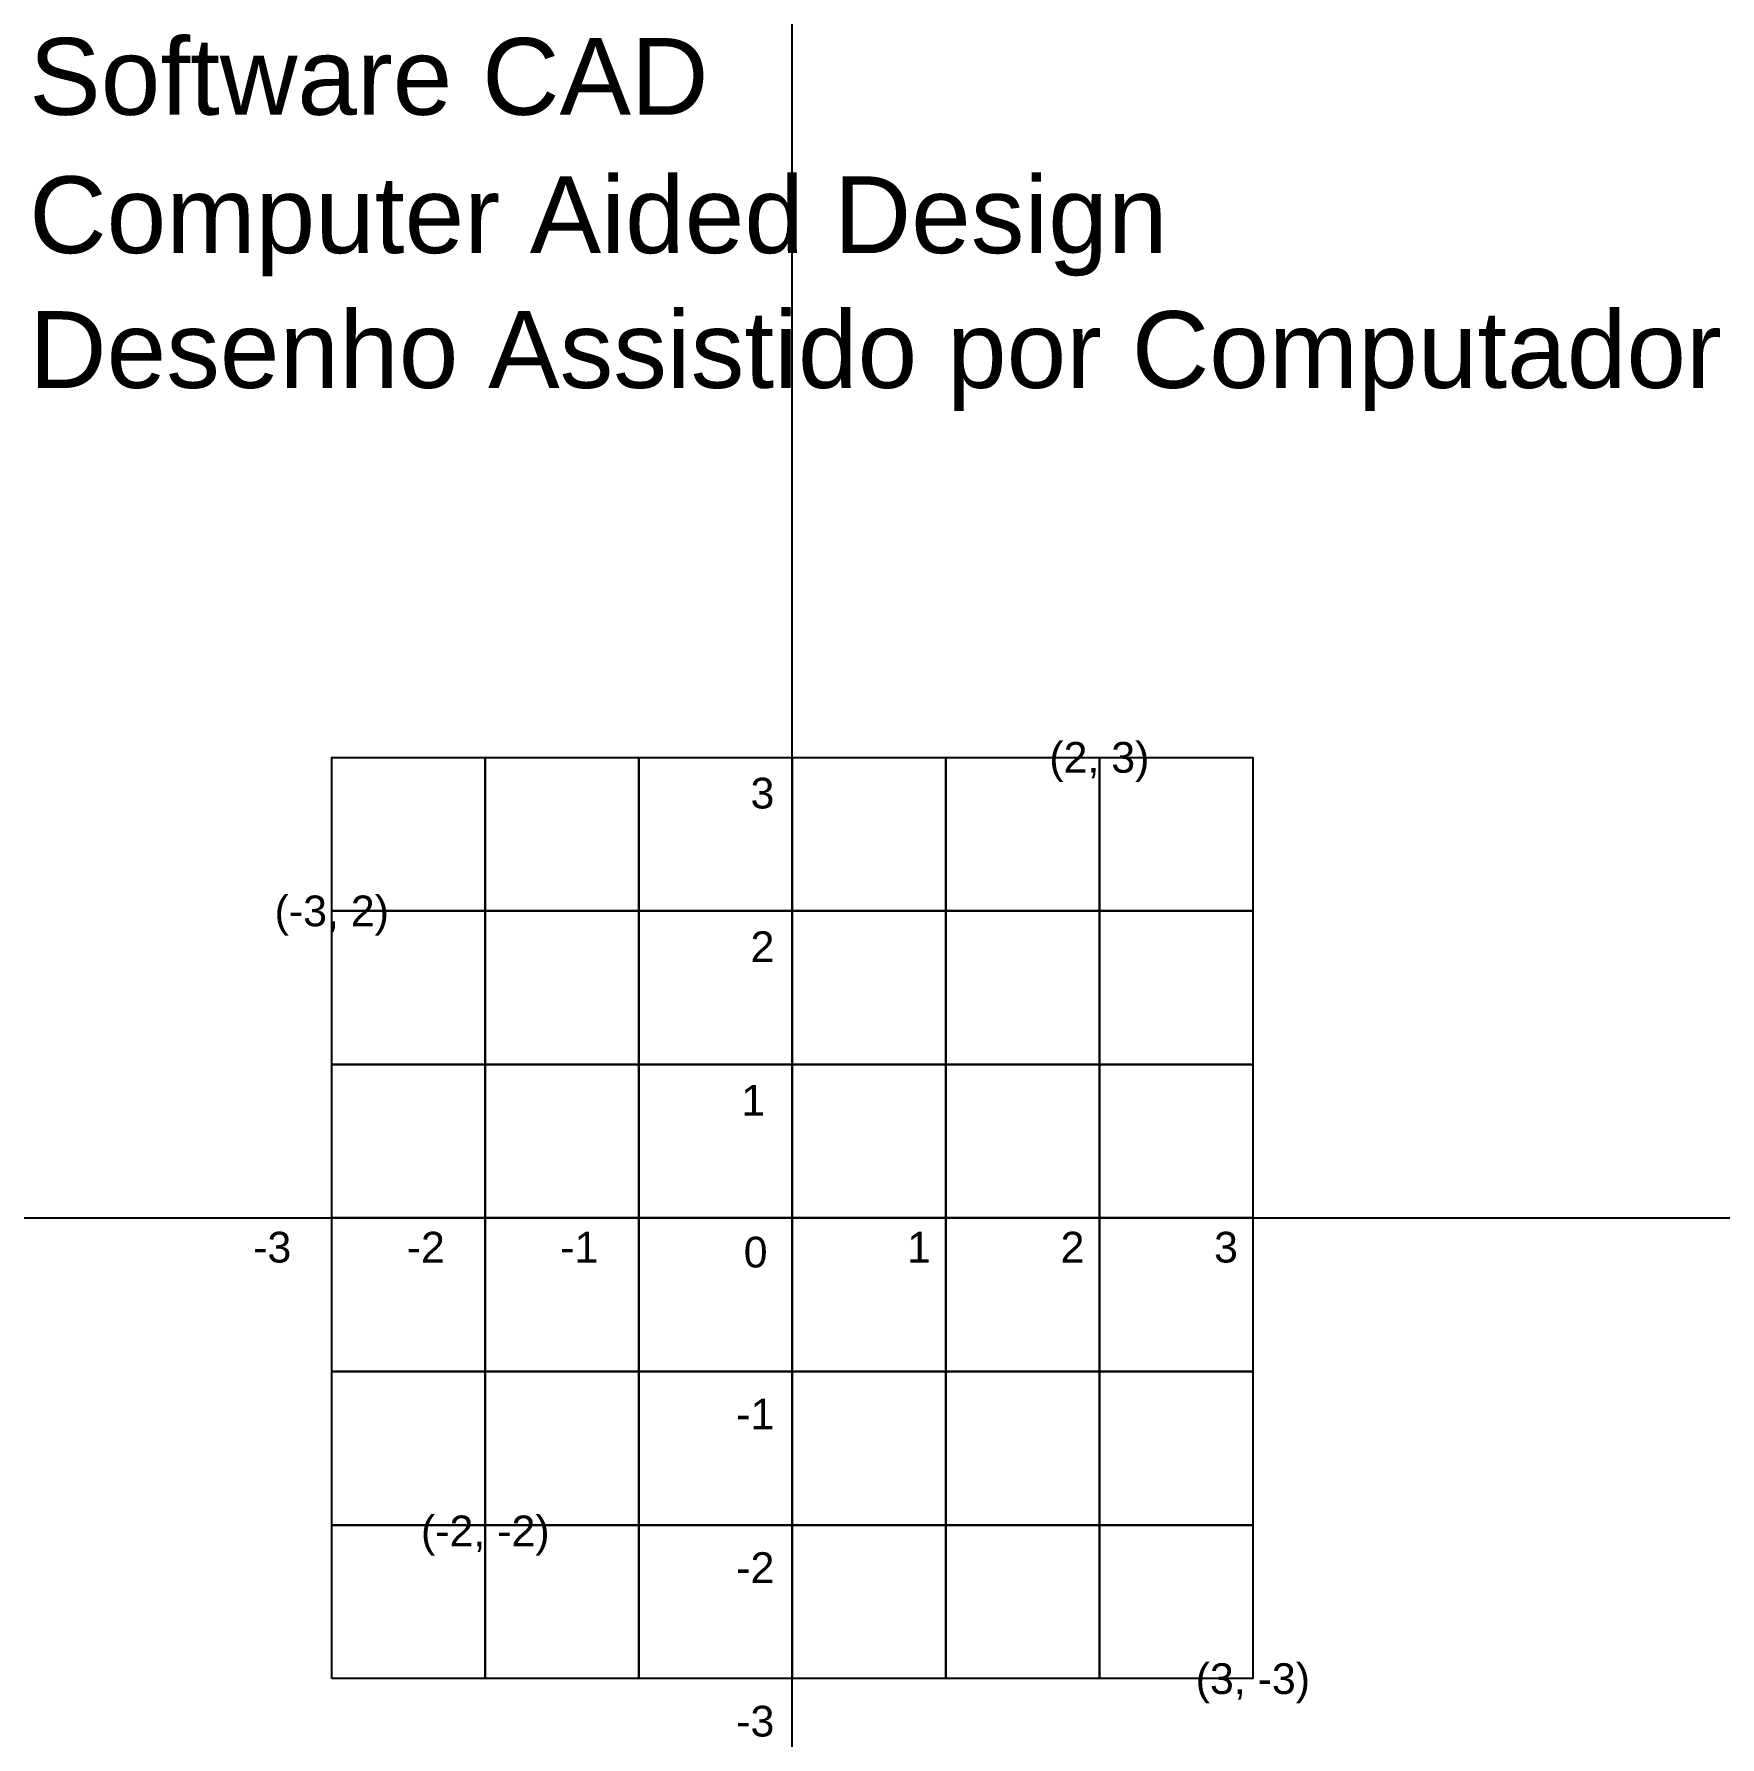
# Model space of a CAD drawing. Header units: millimetres. Extents: x -4.9 to 6, y -3.4 to 7.7.
import ezdxf
from ezdxf.enums import TextEntityAlignment as Align

# ---------------------------------------------------------------- set-up
doc = ezdxf.new("R2010")
doc.units = ezdxf.units.MM
doc.layers.add('Eixos', color=1, linetype='Continuous')
doc.layers.add('Grid', color=252, linetype='Continuous')
doc.styles.add('Texto1', font='arial.ttf', dxfattribs={"height": 0.2})

msp = doc.modelspace()

# ---------------------------------------------------------------- linework, layer by layer
at = {"layer": 'Eixos'}
for direction in [(0, 1), (1, 0)]:
    msp.add_xline((0, 0), direction, dxfattribs=at)
at = {"layer": 'Grid'}
for points in [[(-3, 2), (-3, 3), (-2, 3), (-2, 2)], [(-2, 2), (-2, 3), (-1, 3), (-1, 2)], [(-1, 2), (-1, 3), (0, 3), (0, 2)], [(0, 2), (0, 3), (1, 3), (1, 2)], [(1, 2), (1, 3), (2, 3), (2, 2)], [(2, 2), (2, 3), (3, 3), (3, 2)], [(-3, 1), (-3, 2), (-2, 2), (-2, 1)], [(-3, 1), (-3, 2), (-2, 2), (-2, 1)], [(-2, 1), (-2, 2), (-1, 2), (-1, 1)], [(-2, 1), (-2, 2), (-1, 2), (-1, 1)], [(-1, 1), (-1, 2), (0, 2), (0, 1)], [(-1, 1), (-1, 2), (0, 2), (0, 1)], [(0, 1), (0, 2), (1, 2), (1, 1)], [(0, 1), (0, 2), (1, 2), (1, 1)], [(1, 1), (1, 2), (2, 2), (2, 1)], [(1, 1), (1, 2), (2, 2), (2, 1)], [(2, 1), (2, 2), (3, 2), (3, 1)], [(2, 1), (2, 2), (3, 2), (3, 1)], [(-3, 0), (-3, 1), (-2, 1), (-2, 0)], [(-2, 0), (-2, 1), (-1, 1), (-1, 0)], [(-1, 0), (-1, 1), (0, 1), (0, 0)], [(0, 0), (0, 1), (1, 1), (1, 0)], [(1, 0), (1, 1), (2, 1), (2, 0)], [(2, 0), (2, 1), (3, 1), (3, 0)], [(-3, -1), (-3, 0), (-2, 0), (-2, -1)], [(-3, -1), (-3, 0), (-2, 0), (-2, -1)], [(-2, -1), (-2, 0), (-1, 0), (-1, -1)], [(-2, -1), (-2, 0), (-1, 0), (-1, -1)], [(-1, -1), (-1, 0), (0, 0), (0, -1)], [(-1, -1), (-1, 0), (0, 0), (0, -1)], [(0, -1), (0, 0), (1, 0), (1, -1)], [(0, -1), (0, 0), (1, 0), (1, -1)], [(1, -1), (1, 0), (2, 0), (2, -1)], [(1, -1), (1, 0), (2, 0), (2, -1)], [(2, -1), (2, 0), (3, 0), (3, -1)], [(2, -1), (2, 0), (3, 0), (3, -1)], [(-3, -2), (-3, -1), (-2, -1), (-2, -2)], [(-3, -2), (-3, -1), (-2, -1), (-2, -2)], [(-2, -2), (-2, -1), (-1, -1), (-1, -2)], [(-2, -2), (-2, -1), (-1, -1), (-1, -2)], [(-1, -2), (-1, -1), (0, -1), (0, -2)], [(-1, -2), (-1, -1), (0, -1), (0, -2)], [(0, -2), (0, -1), (1, -1), (1, -2)], [(0, -2), (0, -1), (1, -1), (1, -2)], [(1, -2), (1, -1), (2, -1), (2, -2)], [(1, -2), (1, -1), (2, -1), (2, -2)], [(2, -2), (2, -1), (3, -1), (3, -2)], [(2, -2), (2, -1), (3, -1), (3, -2)], [(-3, -3), (-3, -2), (-2, -2), (-2, -3)], [(-2, -3), (-2, -2), (-1, -2), (-1, -3)], [(-1, -3), (-1, -2), (0, -2), (0, -3)], [(0, -3), (0, -2), (1, -2), (1, -3)], [(1, -3), (1, -2), (2, -2), (2, -3)], [(2, -3), (2, -2), (3, -2), (3, -3)]]:
    msp.add_lwpolyline(points, close=True, dxfattribs=at)

# ---------------------------------------------------------------- texts
at = {"color": 7, "style": 'Texto1'}
for s, p in [('Software CAD', (-4.971, 7.185)), ('Computer Aided Design', (-4.971, 6.284)), ('Desenho Assistido por Computador', (-4.971, 5.406))]:
    msp.add_text(s, height=0.5, rotation=360, dxfattribs=at).set_placement(p)
at = {"layer": 'Grid', "color": 3, "style": 'Texto1'}
for s, p in [('(2, 3)', (2, 3)), ('(-3, 2)', (-3, 2)), ('(-2, -2)', (-2, -2.038)), ('(3, -3)', (3, -3))]:
    msp.add_text(s, height=0.2, rotation=360, dxfattribs=at).set_placement(p, align=Align.MIDDLE_CENTER)
for s, p in [('3', (-0.117, 2.767)), ('2', (-0.117, 1.767)), ('1', (-0.177, 0.767)), ('-1', (-0.117, -1.277)), ('-2', (-0.117, -2.277)), ('-3', (-0.117, -3.277))]:
    msp.add_text(s, height=0.2, rotation=360, dxfattribs=at).set_placement(p, align=Align.MIDDLE_RIGHT)
for s, p in [('-3', (-3.388, -0.09)), ('-2', (-2.388, -0.09)), ('-1', (-1.388, -0.09)), ('1', (0.825, -0.09)), ('2', (1.825, -0.09)), ('3', (2.825, -0.09)), ('0', (-0.239, -0.122))]:
    msp.add_text(s, height=0.2, rotation=360, dxfattribs=at).set_placement(p, align=Align.TOP_CENTER)

doc.saveas('drawing.dxf')
